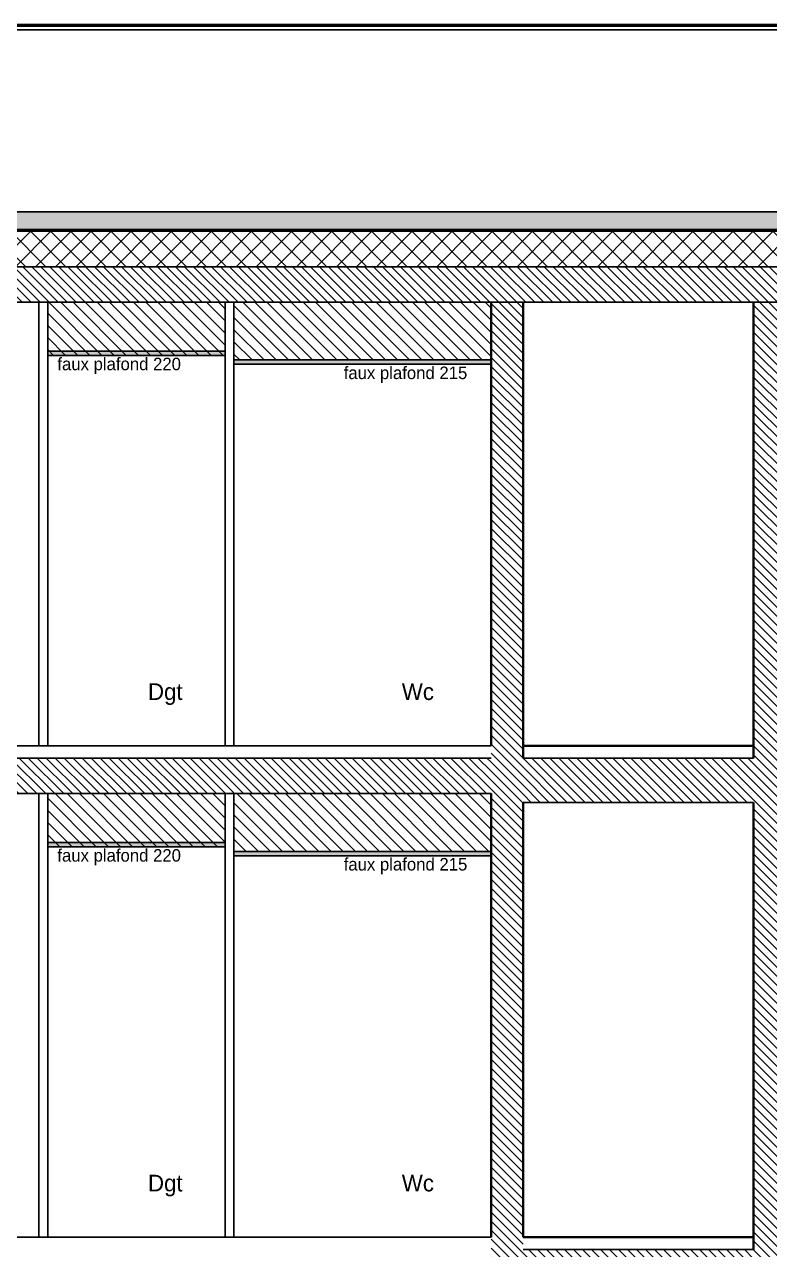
# Model space of a CAD drawing. Header units: centimetres. Extents: x -35664 to 50682, y -23001 to 23705.
# Drawn here: x -7906 to -7486, y -15163 to -14472 of the extents above; entities that cross this region are included whole.
import ezdxf

# ---------------------------------------------------------------- set-up
doc = ezdxf.new("R2010")
doc.units = ezdxf.units.CM
for name, color, linetype in [('B GÈnÈral_Hatch', 252, 'Continuous'), ('B Général', 252, 'Continuous'), ('C ANNOTATIONS-cotation', 252, 'Continuous'), ('C ANNOTATIONS-cotation_Hatch', 252, 'Continuous'), ('C ANNOTATIONS-prestations', 252, 'Continuous'), ('C ANNOTATIONS-texte', 252, 'Continuous'), ('prlm-Coupe', 252, 'Continuous')]:
    doc.layers.add(name, color=color, linetype=linetype)
doc.styles.add('Eurostile', font='Eurosti.TTF')
doc.styles.add('Eurostile (italic)', font='Eurostib.TTF')
pattern_1 = [(45, (0, 0), (2.4253472, -2.6458333), [])]
pattern_2 = [(45, (0, 0.2205), (-3.527778, 3.3072917), [])]

# ---------------------------------------------------------------- blocks, each defined once
blk = doc.blocks.new('B 90.Groupe-380-1')
at = {"layer": 'B GÈnÈral_Hatch', "linetype": 'Continuous', "lineweight": 18}
h = blk.add_hatch(dxfattribs=at)
h.set_pattern_fill('50_BETON', color=256, style=0, pattern_type=2)
h.set_pattern_definition(pattern_1)
h.paths.add_polyline_path([(-1983.07, 4893.39), (-2003.07, 4909.39), (-2003.07, 3525.39), (-1983.07, 3541.39)])
at = {"layer": 'B GÈnÈral_Hatch', "linetype": 'Continuous'}
h = blk.add_hatch(dxfattribs=at)
h.set_pattern_fill('02_ISOLANT', color=256, angle=-90, style=0, pattern_type=2)
h.set_pattern_definition([(-45, (0, 0), (5.656854, 5.656854), []), (45, (0, 0), (5.656854, -5.656854), [])])
h.paths.add_polyline_path([(-2003.07, 4893.39), (-2023.07, 4893.39), (-2023.07, 3541.39), (-2003.07, 3541.39)])
h = blk.add_hatch(dxfattribs=at)
h.set_pattern_fill('H_SABLE', color=256, scale=0.030748, angle=90, style=0, pattern_type=2)
h.set_pattern_definition([(135, (-20341.7826, 53864.523), (3.90499343, 3.90499343), [0.05522495, -5.4672697]), (135, (-20339.9877, 53863.832), (3.90499343, 3.90499343), [0.05522495, -5.4672697]), (135, (-20340.2423, 53865.45), (3.90499343, 3.90499343), [0.05522495, -5.4672697]), (135, (-20341.1687, 53861.4377), (3.90499343, 3.90499343), [0.05522495, -5.4672697]), (135, (-20339.446, 53862.623), (3.90499343, 3.90499343), [0.05522495, -5.4672697]), (135, (-20338.5206, 53863.517), (3.90499343, 3.90499343), [0.05522495, -5.4672697]), (135, (-20339.224, 53864.856), (3.90499343, 3.90499343), [0.05522495, -5.4672697]), (135, (-20343.6745, 53863.6956), (3.90499343, 3.90499343), [0.05522495, -5.4672697]), (135, (-20340.6933, 53866.104), (3.90499343, 3.90499343), [0.13806237, -5.3844323]), (135, (-20342.1517, 53863.5067), (3.90499343, 3.90499343), [0.05522495, -5.4672697]), (135, (-20339.486, 53861.5544), (3.90499343, 3.90499343), [0.05522495, -5.4672697]), (135, (-20342.3203, 53862.4796), (3.90499343, 3.90499343), [0.13806237, -5.3844323]), (135, (-20337.439, 53864.169), (3.90499343, 3.90499343), [0.05522495, -5.4672697]), (135, (-20340.7426, 53863.2835), (3.90499343, 3.90499343), [0.13806237, -5.3844323]), (135, (-20337.872, 53862.295), (3.90499343, 3.90499343), [0.13806237, -5.3844323])])
h.paths.add_polyline_path([(-2034.07, 3591.39), (-2024.07, 3591.39), (-2024.07, 4843.39), (-2034.07, 4843.39)])
at = {"layer": 'B GÈnÈral_Hatch', "linetype": 'Continuous', "lineweight": 18}
h = blk.add_hatch(dxfattribs=at)
h.set_pattern_fill('50_BETON', color=256, style=0, pattern_type=2)
h.set_pattern_definition(pattern_1)
h.paths.add_polyline_path([(-1983.07, 4282.39), (-527.07, 4282.39), (-527.07, 4300.39), (-1983.07, 4300.39)])
h = blk.add_hatch(dxfattribs=at)
h.set_pattern_fill('50_BETON', color=256, style=0, pattern_type=2)
h.set_pattern_definition(pattern_1)
h.paths.add_polyline_path([(-1701.07, 4282.39), (-1726.07, 4282.39), (-1726.07, 4152.39), (-1701.07, 4152.39)])
h = blk.add_hatch(dxfattribs=at)
h.set_pattern_fill('50_BETON', color=256, style=0, pattern_type=2)
h.set_pattern_definition(pattern_1)
h.paths.add_polyline_path([(-1424.07, 4282.39), (-1449.07, 4282.39), (-1449.07, 4152.39), (-1424.07, 4152.39)])
h = blk.add_hatch(dxfattribs=at)
h.set_pattern_fill('50_BETON', color=256, style=0, pattern_type=2)
h.set_pattern_definition(pattern_1)
h.paths.add_polyline_path([(-859.52, 4134.39), (-859.52, 4152.39), (-1983.07, 4152.39), (-1983.07, 4134.39)])
at = {"layer": 'B GÈnÈral_Hatch', "linetype": 'Continuous'}
h = blk.add_hatch(dxfattribs=at)
h.set_pattern_fill('F_P__SOFFITE', color=256, style=0, pattern_type=2)
h.set_pattern_definition(pattern_2)
h.paths.add_polyline_path([(-1950.49, 4134.39), (-1950.49, 3989.39), (-1983.07, 3989.39), (-1983.07, 4134.39)])
for points in [[(-1948.07, 4134.39), (-1948.07, 3989.39), (-1950.49, 3989.39), (-1950.49, 4134.39)], [(-1671.07, 4134.39), (-1671.07, 3989.39), (-1673.49, 3989.39), (-1673.49, 4134.39)], [(-1953.07, 3984.39), (-1953.07, 3884.39), (-1955.49, 3884.39), (-1955.49, 3984.39)], [(-1676.07, 3984.39), (-1676.07, 3884.39), (-1678.49, 3884.39), (-1678.49, 3984.39)]]:
    blk.add_hatch(color=250, dxfattribs=at).paths.add_polyline_path(points)
h = blk.add_hatch(dxfattribs=at)
h.set_pattern_fill('F_P__SOFFITE', color=256, style=0, pattern_type=2)
h.set_pattern_definition(pattern_2)
h.paths.add_polyline_path([(-1673.49, 4134.39), (-1673.49, 3989.39), (-1706.07, 3989.39), (-1706.07, 4134.39)])
h = blk.add_hatch(dxfattribs=at)
h.set_pattern_fill('F_P__SOFFITE', color=256, style=0, pattern_type=2)
h.set_pattern_definition(pattern_2)
h.paths.add_polyline_path([(-1953.07, 3984.39), (-1953.07, 3884.39), (-1983.07, 3884.39), (-1983.07, 3984.39)])
h = blk.add_hatch(dxfattribs=at)
h.set_pattern_fill('F_P__SOFFITE', color=256, style=0, pattern_type=2)
h.set_pattern_definition(pattern_2)
h.paths.add_polyline_path([(-1676.07, 3984.39), (-1676.07, 3884.39), (-1706.07, 3884.39), (-1706.07, 3984.39)])
at = {"layer": 'C ANNOTATIONS-cotation_Hatch', "linetype": 'Continuous', "lineweight": 18}
h = blk.add_hatch(dxfattribs=at)
h.set_pattern_fill('50_BETON', color=256, style=0, pattern_type=2)
h.set_pattern_definition(pattern_1)
h.paths.add_polyline_path([(-1706.07, 4134.39), (-1726.07, 4134.39), (-1726.07, 3541.39), (-1706.07, 3541.39)])
at = {"layer": 'B Général', "linetype": 'Continuous'}
for p, q in [((-2139.57, 4918.39), (-2139.57, 3516.39)), ((-2138.57, 4892.39), (-2138.57, 3542.39)), ((-2136.57, 4892.39), (-2136.57, 3542.39)), ((-2023.07, 3541.39), (-2023.07, 4893.39)), ((-2023.07, 3541.39), (-2023.07, 4893.39)), ((-2003.07, 3541.39), (-2003.07, 4893.39)), ((-1983.07, 3551.39), (-1983.07, 4883.39)), ((-1983.07, 4211.91), (-1983.07, 4282.39)), ((-1733.07, 4282.39), (-1983.07, 4282.39)), ((-1733.07, 4152.39), (-1733.07, 4282.39)), ((-1726.07, 4152.39), (-1726.07, 4282.39)), ((-1456.07, 4282.39), (-1701.07, 4282.39)), ((-1701.07, 4152.39), (-1701.07, 4282.39)), ((-1701.07, 4152.39), (-1701.07, 4282.39)), ((-1456.07, 4152.39), (-1456.07, 4282.39)), ((-1449.07, 4152.39), (-1449.07, 4282.39)), ((-1983.07, 4152.39), (-1983.07, 4193.91)), ((-1733.07, 4152.39), (-1983.07, 4152.39)), ((-1456.07, 4152.39), (-1701.07, 4152.39)), ((-1983.07, 3551.39), (-1983.07, 4134.39)), ((-1733.07, 4134.39), (-1983.07, 4134.39)), ((-1456.07, 4134.39), (-1706.07, 4134.39)), ((-1733.07, 3989.39), (-1983.07, 3989.39)), ((-1983.07, 3989.39), (-1983.07, 3984.39)), ((-1733.07, 3989.39), (-1983.07, 3989.39)), ((-1733.07, 3984.39), (-1983.07, 3984.39)), ((-1733.07, 3984.39), (-1983.07, 3984.39)), ((-1733.07, 3989.39), (-1733.07, 3984.39)), ((-1456.07, 3989.39), (-1706.07, 3989.39)), ((-1706.07, 3989.39), (-1706.07, 3984.39)), ((-1456.07, 3989.39), (-1706.07, 3989.39)), ((-1456.07, 3984.39), (-1706.07, 3984.39)), ((-1456.07, 3984.39), (-1706.07, 3984.39)), ((-1456.07, 3989.39), (-1456.07, 3984.39)), ((-1733.07, 3884.39), (-1983.07, 3884.39)), ((-1983.07, 3884.39), (-1983.07, 3879.39)), ((-1733.07, 3884.39), (-1983.07, 3884.39)), ((-1733.07, 3884.39), (-1733.07, 3879.39)), ((-1456.07, 3884.39), (-1706.07, 3884.39)), ((-1706.07, 3884.39), (-1706.07, 3879.39)), ((-1456.07, 3884.39), (-1706.07, 3884.39)), ((-1456.07, 3884.39), (-1456.07, 3879.39)), ((-1733.07, 3879.39), (-1983.07, 3879.39)), ((-1733.07, 3879.39), (-1983.07, 3879.39)), ((-1456.07, 3879.39), (-1706.07, 3879.39)), ((-1456.07, 3879.39), (-1706.07, 3879.39))]:
    blk.add_line(p, q, dxfattribs=at)
at = {"layer": 'B Général', "linetype": 'Continuous', "lineweight": 35}
for p, q in [((-1733.07, 4282.39), (-1983.07, 4282.39)), ((-1733.07, 4152.39), (-1733.07, 4282.39)), ((-1733.07, 4282.39), (-1726.07, 4282.39)), ((-1456.07, 4282.39), (-1701.07, 4282.39)), ((-1456.07, 4152.39), (-1456.07, 4282.39)), ((-1456.07, 4282.39), (-1449.07, 4282.39)), ((-1733.07, 4152.39), (-1983.07, 4152.39)), ((-1733.07, 4152.39), (-1726.07, 4152.39)), ((-1456.07, 4152.39), (-1701.07, 4152.39)), ((-1733.07, 4134.39), (-1983.07, 4134.39)), ((-1456.07, 4134.39), (-1706.07, 4134.39))]:
    blk.add_line(p, q, dxfattribs=at)
at = {"layer": 'B Général', "linetype": 'Continuous', "flags": 128}
for points in [[(-1144.07, 4917.39), (-1144.07, 5117.41), (-1752.07, 5117.41), (-1752.07, 4917.39), (-2139.57, 4917.39), (-2139.57, 3517.39), (-527.07, 3517.39), (-527.07, 3251.39), (80.93, 3251.39), (80.93, 4909.39), (-103.78, 4909.39), (-103.9, 5450.39), (-424.12, 5450.39), (-424.01, 4938.5), (-424, 4938.5), (-424, 4917.39), (-424, 4909.39), (-524, 4909.39), (-524, 4917.39)], [(-2034.07, 3591.39), (-2024.07, 3591.39), (-2024.07, 4843.39), (-2034.07, 4843.39)], [(-1950.49, 4134.39), (-1950.49, 3989.39), (-1983.07, 3989.39), (-1983.07, 4134.39)], [(-1953.07, 3984.39), (-1953.07, 3884.39), (-1983.07, 3884.39), (-1983.07, 3984.39)], [(-1953.07, 3984.39), (-1953.07, 3884.39), (-1955.49, 3884.39), (-1955.49, 3984.39)], [(-1676.07, 3984.39), (-1676.07, 3884.39), (-1706.07, 3884.39), (-1706.07, 3984.39)], [(-1676.07, 3984.39), (-1676.07, 3884.39), (-1678.49, 3884.39), (-1678.49, 3984.39)]]:
    blk.add_lwpolyline(points, close=True, dxfattribs=at)
at = {"layer": 'B Général', "lineweight": 18, "flags": 128}
blk.add_lwpolyline([(-2039.07, 3542.39), (-2024.07, 3542.39), (-2024.07, 4892.39), (-2039.07, 4892.39)], dxfattribs=at)
at = {"layer": 'B Général', "linetype": 'Continuous', "flags": 128}
for points in [[(-1948.07, 4134.39), (-1948.07, 3989.39), (-1950.49, 3989.39), (-1950.49, 4134.39)], [(-1673.49, 4134.39), (-1673.49, 3989.39), (-1706.07, 3989.39), (-1706.07, 4134.39)], [(-1671.07, 4134.39), (-1671.07, 3989.39), (-1673.49, 3989.39), (-1673.49, 4134.39)]]:
    blk.add_lwpolyline(points, dxfattribs=at)
at = {"layer": 'C ANNOTATIONS-cotation', "linetype": 'Continuous'}
for p, q in [((-1733.07, 3551.39), (-1733.07, 4134.39)), ((-1733.07, 3551.39), (-1733.07, 4134.39)), ((-1726.07, 3551.39), (-1726.07, 4134.39)), ((-1706.07, 3551.39), (-1706.07, 4134.39)), ((-1706.07, 3551.39), (-1706.07, 4134.39)), ((-1456.07, 3551.39), (-1456.07, 4134.39)), ((-1456.07, 3551.39), (-1456.07, 4134.39))]:
    blk.add_line(p, q, dxfattribs=at)
at = {"layer": 'C ANNOTATIONS-prestations', "char_height": 7.0487, "attachment_point": 1, "rotation": 90, "line_spacing_factor": 0.895453, "style": 'Eurostile (italic)'}
for s, insert in [('faux plafond 215', (-1946.76, 4051.27)), ('faux plafond 215', (-1669.76, 4051.27)), ('faux plafond 220', (-1951.76, 3889.8)), ('faux plafond 220', (-1674.76, 3889.8))]:
    blk.add_mtext(s, dxfattribs=dict(at, insert=insert))
at = {"layer": 'C ANNOTATIONS-texte', "char_height": 9.398, "attachment_point": 1, "rotation": 90.00002, "line_spacing_factor": 0.895453, "style": 'Eurostile'}
for s, insert in [('Wc', (-1768.22, 4084.03)), ('Wc', (-1491.22, 4084.03)), ('Dgt', (-1768.22, 3940.9)), ('Dgt', (-1491.22, 3940.9))]:
    blk.add_mtext(s, dxfattribs=dict(at, insert=insert))
blk = doc.blocks.new('A$C373B78D5')
at = {"layer": 'C ANNOTATIONS-cotation', "rotation": 270}
blk.add_blockref('B 90.Groupe-380-1', (-34889.02, 860.88), dxfattribs=at)

msp = doc.modelspace()

# ---------------------------------------------------------------- block references
at = {"layer": 'prlm-Coupe'}
msp.add_blockref('A$C373B78D5', (23111.623, -17472.851), dxfattribs=at)

doc.saveas('drawing.dxf')
